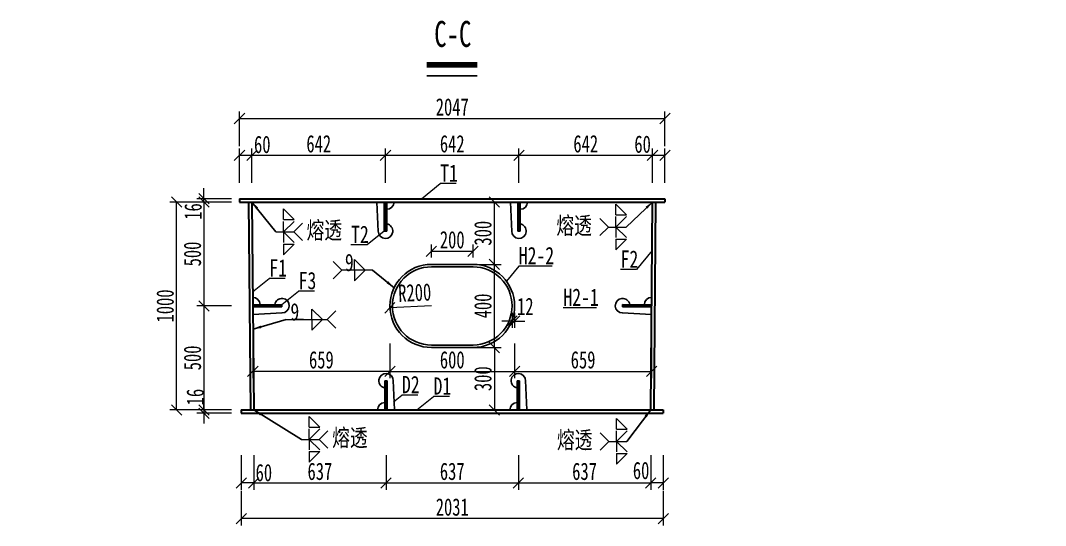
# Model space of a CAD drawing. Header units: millimetres. Extents: x -358959 to 47, y -122282 to 697692.
# Drawn here: x -141258 to -136326, y -7864 to -5434 of the extents above; entities that cross this region are included whole.
import ezdxf
from ezdxf.enums import TextEntityAlignment as Align

# ---------------------------------------------------------------- set-up
doc = ezdxf.new("R2010")
doc.units = ezdxf.units.MM
doc.header["$LTSCALE"] = 2
doc.header["$PDMODE"] = 34
doc.layers.get('Defpoints').update_dxf_attribs({"color": 8, "lineweight": 9})
for name, color, linetype, lineweight in [('标注', 4, 'Continuous', 13), ('标注线及字体', 2, 'Continuous', 15), ('桥 构造粗实', 1, 'Continuous', 30), ('细实线', 4, 'Continuous', 15), ('钢板粗线', 1, 'Continuous', 25)]:
    doc.layers.add(name, color=color, linetype=linetype, lineweight=lineweight)
doc.styles.add('111', font='仿宋_GB2312.ttf', dxfattribs={"width": 0.7})
doc.styles.add('SMEDI', font='仿宋_GB2312.ttf', dxfattribs={"width": 0.75})
doc.styles.get("Standard").update_dxf_attribs({"font": '仿宋_GB2312.ttf'})
doc.dimstyles.new('200', dxfattribs={"dimscale": 0, "dimtxt": 2.5, "dimasz": 1.5, "dimexe": 1, "dimexo": 1, "dimgap": 0.4, "dimtad": 1, "dimdec": 0, "dimdsep": 46, "dimtxsty": '111', "dimblk": 'OBLIQUE', "dimcen": 0, "dimclrd": 256, "dimclre": 256, "dimclrt": 256, "dimadec": 4, "dimazin": 0, "dimtfac": 1, "dimtdec": 0, "dimtmove": 2, "dimatfit": 3, "dimfxl": 4, "dimfxlon": 1, "dimtolj": 1, "dimlwd": -1, "dimlwe": -1, "dimarcsym": 0})
doc.dimstyles.new('MSteel_1.0_1.0', dxfattribs={"dimtxt": 3, "dimasz": 1.2, "dimexe": 1, "dimexo": 1, "dimgap": 1, "dimtad": 3, "dimtoh": 1, "dimdec": 0, "dimzin": 0, "dimdsep": 46, "dimtxsty": 'Standard', "dimblk": 'ARCHTICK', "dimcen": 0.09, "dimclrd": 3, "dimclre": 3, "dimadec": 4, "dimazin": 0, "dimtfac": 1, "dimtdec": 0, "dimtofl": 0, "dimtmove": 0, "dimatfit": 3, "dimfxl": 1, "dimtolj": 1, "dimtzin": 0, "dimarcsym": 0})

# ---------------------------------------------------------------- blocks, each defined once
blk = doc.blocks.new('12-140 有孔')
at = {"layer": 'Defpoints', "ltscale": 5}
blk.add_line((0, 140), (0, 0), dxfattribs=at)
at = {"layer": '钢板粗线'}
for p, q in [((-6, 0), (-6, 140)), ((-6, 140), (6, 140)), ((6, 140), (6, 0)), ((41, 0), (35, 141.5)), ((-41, 0), (41, 0))]:
    blk.add_line(p, q, dxfattribs=at)
for centre, start, end in [((0, 140), 0, 260.1291), ((-6, 0), 90, 180)]:
    blk.add_arc(centre, 35, start, end, dxfattribs=at)
blk = doc.blocks.new('_Oblique')
at = {"color": 0, "linetype": 'ByBlock', "lineweight": -2}
blk.add_line((-0.5, -0.5), (0.5, 0.5), dxfattribs=at)
blk = doc.blocks.new('*D3516')
at = {"layer": 'Defpoints', "color": 0, "ltscale": 5, "transparency": 16777216}
for p in [(-139480.7, -6816.3), (-139280.9, -6807.3)]:
    blk.add_point(p, dxfattribs=at)
at = {"layer": '标注', "ltscale": 5, "transparency": 16777216}
blk.add_line((-139280.9, -6807.3), (-139480.7, -6816.3), dxfattribs=at)
at = {"layer": '标注', "ltscale": 5, "transparency": 16777216, "xscale": 49.99999999999995, "yscale": 49.99999999999995, "zscale": 49.99999999999995, "rotation": 182.5726833926508}
blk.add_blockref('_Oblique', (-139480.7, -6816.3), dxfattribs=at)
at = {"layer": '标注', "ltscale": 5, "transparency": 16777216, "insert": (-139361.4, -6743.5), "char_height": 83.33, "attachment_point": 5, "rotation": 2.5727, "style": '111'}
blk.add_mtext('\\A1;R200', dxfattribs=at)
blk = doc.blocks.new('*D3517')
at = {"layer": 'Defpoints', "color": 0, "ltscale": 5, "transparency": 16777216}
for p in [(-139280.9, -6607.3), (-138978, -6607.3), (-139280.9, -7007.3)]:
    blk.add_point(p, dxfattribs=at)
at = {"layer": '标注', "ltscale": 5, "transparency": 16777216}
for p, q in [((-139111.4, -6607.3), (-138944.7, -6607.3)), ((-138978, -7007.3), (-138978, -6607.3)), ((-139111.4, -7007.3), (-138944.7, -7007.3))]:
    blk.add_line(p, q, dxfattribs=at)
at = {"layer": '标注', "ltscale": 5, "transparency": 16777216, "xscale": 49.99999999999995, "yscale": 49.99999999999995, "zscale": 49.99999999999995}
for p, rotation in [((-138978, -6607.3), 90), ((-138978, -7007.3), 270)]:
    blk.add_blockref('_Oblique', p, dxfattribs=dict(at, rotation=rotation))
at = {"layer": '标注', "ltscale": 5, "transparency": 16777216, "insert": (-139033, -6807.3), "char_height": 83.33, "attachment_point": 5, "rotation": 90, "style": '111'}
blk.add_mtext('\\A1;400', dxfattribs=at)
blk = doc.blocks.new('*D3518')
at = {"layer": 'Defpoints', "color": 0, "ltscale": 5, "transparency": 16777216}
for p in [(-139480.7, -6816.3), (-138880.9, -6807.3), (-138880.9, -7122)]:
    blk.add_point(p, dxfattribs=at)
at = {"layer": '标注', "ltscale": 5, "transparency": 16777216}
for p, q in [((-139480.7, -6988.6), (-139480.7, -7155.3)), ((-138880.9, -6988.6), (-138880.9, -7155.3)), ((-139480.7, -7122), (-138880.9, -7122))]:
    blk.add_line(p, q, dxfattribs=at)
at = {"layer": '标注', "ltscale": 5, "transparency": 16777216, "xscale": 49.99999999999995, "yscale": 49.99999999999995, "zscale": 49.99999999999995, "rotation": 180}
blk.add_blockref('_Oblique', (-139480.7, -7122), dxfattribs=at)
at = {"layer": '标注', "ltscale": 5, "transparency": 16777216, "xscale": 49.99999999999995, "yscale": 49.99999999999995, "zscale": 49.99999999999995}
blk.add_blockref('_Oblique', (-138880.9, -7122), dxfattribs=at)
at = {"layer": '标注', "ltscale": 5, "transparency": 16777216, "insert": (-139180.8, -7067), "char_height": 83.33, "attachment_point": 5, "style": '111'}
blk.add_mtext('\\A1;600', dxfattribs=at)
blk = doc.blocks.new('*D3512')
at = {"layer": 'Defpoints', "color": 0, "ltscale": 5, "transparency": 16777216}
for p in [(-139080.9, -6544.4), (-139280.9, -6607.3), (-139080.9, -6607.3)]:
    blk.add_point(p, dxfattribs=at)
at = {"layer": '标注', "ltscale": 5, "transparency": 16777216}
for p, q in [((-139280.9, -6574), (-139280.9, -6511.1)), ((-139280.9, -6544.4), (-139080.9, -6544.4)), ((-139080.9, -6574), (-139080.9, -6511.1))]:
    blk.add_line(p, q, dxfattribs=at)
at = {"layer": '标注', "ltscale": 5, "transparency": 16777216, "xscale": 49.99999999999995, "yscale": 49.99999999999995, "zscale": 49.99999999999995, "rotation": 180}
blk.add_blockref('_Oblique', (-139280.9, -6544.4), dxfattribs=at)
at = {"layer": '标注', "ltscale": 5, "transparency": 16777216, "xscale": 49.99999999999995, "yscale": 49.99999999999995, "zscale": 49.99999999999995}
blk.add_blockref('_Oblique', (-139080.9, -6544.4), dxfattribs=at)
at = {"layer": '标注', "ltscale": 5, "transparency": 16777216, "insert": (-139180.9, -6489.4), "char_height": 83.33, "attachment_point": 5, "style": '111'}
blk.add_mtext('\\A1;200', dxfattribs=at)
blk = doc.blocks.new('*D3513')
at = {"layer": 'Defpoints', "color": 0, "ltscale": 5, "transparency": 16777216}
for p in [(-139280.9, -7007.3), (-139280.9, -7307.3), (-138978, -7307.3)]:
    blk.add_point(p, dxfattribs=at)
at = {"layer": '标注', "ltscale": 5, "transparency": 16777216}
for p, q in [((-139111.4, -7007.3), (-138944.7, -7007.3)), ((-138978, -7007.3), (-138978, -7307.3)), ((-139111.4, -7307.3), (-138944.7, -7307.3))]:
    blk.add_line(p, q, dxfattribs=at)
at = {"layer": '标注', "ltscale": 5, "transparency": 16777216, "xscale": 49.99999999999995, "yscale": 49.99999999999995, "zscale": 49.99999999999995}
for p, rotation in [((-138978, -7007.3), 90), ((-138978, -7307.3), 270)]:
    blk.add_blockref('_Oblique', p, dxfattribs=dict(at, rotation=rotation))
at = {"layer": '标注', "ltscale": 5, "transparency": 16777216, "insert": (-139033, -7157.3), "char_height": 83.33, "attachment_point": 5, "rotation": 90, "style": '111'}
blk.add_mtext('\\A1;300', dxfattribs=at)
blk = doc.blocks.new('*D3514')
at = {"layer": 'Defpoints', "color": 0, "ltscale": 5, "transparency": 16777216}
for p in [(-139180.9, -6307.3), (-138978, -6307.3), (-139248.7, -6607.3)]:
    blk.add_point(p, dxfattribs=at)
at = {"layer": '标注', "ltscale": 5, "transparency": 16777216}
for p, q in [((-139111.4, -6307.3), (-138944.7, -6307.3)), ((-138978, -6607.3), (-138978, -6307.3)), ((-139111.4, -6607.3), (-138944.7, -6607.3))]:
    blk.add_line(p, q, dxfattribs=at)
at = {"layer": '标注', "ltscale": 5, "transparency": 16777216, "xscale": 50.00000000000042, "yscale": 50.00000000000042, "zscale": 50.00000000000042}
for p, rotation in [((-138978, -6307.3), 90), ((-138978, -6607.3), 270)]:
    blk.add_blockref('_Oblique', p, dxfattribs=dict(at, rotation=rotation))
at = {"layer": '标注', "ltscale": 5, "transparency": 16777216, "insert": (-139033, -6457.3), "char_height": 83.33, "attachment_point": 5, "rotation": 90, "style": '111'}
blk.add_mtext('\\A1;300', dxfattribs=at)
blk = doc.blocks.new('*D3515')
at = {"layer": 'Defpoints', "color": 0, "ltscale": 5, "transparency": 16777216}
for p in [(-138880.9, -6807.3), (-138221.4, -6807.3), (-138221.4, -7122)]:
    blk.add_point(p, dxfattribs=at)
at = {"layer": '标注', "ltscale": 5, "transparency": 16777216}
for p, q in [((-138880.9, -6988.6), (-138880.9, -7155.3)), ((-138221.4, -6988.6), (-138221.4, -7155.3)), ((-138880.9, -7122), (-138221.4, -7122))]:
    blk.add_line(p, q, dxfattribs=at)
at = {"layer": '标注', "ltscale": 5, "transparency": 16777216, "xscale": 50.00000000000042, "yscale": 50.00000000000042, "zscale": 50.00000000000042, "rotation": 180}
blk.add_blockref('_Oblique', (-138880.9, -7122), dxfattribs=at)
at = {"layer": '标注', "ltscale": 5, "transparency": 16777216, "xscale": 50.00000000000042, "yscale": 50.00000000000042, "zscale": 50.00000000000042}
blk.add_blockref('_Oblique', (-138221.4, -7122), dxfattribs=at)
at = {"layer": '标注', "ltscale": 5, "transparency": 16777216, "insert": (-138551.2, -7067), "char_height": 83.33, "attachment_point": 5, "style": '111'}
blk.add_mtext('\\A1;659', dxfattribs=at)
blk = doc.blocks.new('_ArchTick')
at = {"color": 0, "linetype": 'ByBlock', "const_width": 0.15}
blk.add_lwpolyline([(-0.5, -0.5), (0.5, 0.5)], dxfattribs=at)
blk = doc.blocks.new('*D3511')
at = {"layer": 'Defpoints', "color": 0, "ltscale": 5, "transparency": 16777216}
for p in [(-140140.3, -6807.3), (-139480.9, -6807.3), (-140140.3, -7122)]:
    blk.add_point(p, dxfattribs=at)
at = {"layer": '标注', "ltscale": 5, "transparency": 16777216}
for p, q in [((-140140.3, -6988.6), (-140140.3, -7155.3)), ((-139480.9, -6988.6), (-139480.9, -7155.3)), ((-139480.9, -7122), (-140140.3, -7122))]:
    blk.add_line(p, q, dxfattribs=at)
at = {"layer": '标注', "ltscale": 5, "transparency": 16777216, "xscale": 50.00000000000042, "yscale": 50.00000000000042, "zscale": 50.00000000000042, "rotation": 180}
blk.add_blockref('_Oblique', (-140140.3, -7122), dxfattribs=at)
at = {"layer": '标注', "ltscale": 5, "transparency": 16777216, "xscale": 50.00000000000042, "yscale": 50.00000000000042, "zscale": 50.00000000000042}
blk.add_blockref('_Oblique', (-139480.9, -7122), dxfattribs=at)
at = {"layer": '标注', "ltscale": 5, "transparency": 16777216, "insert": (-139810.6, -7067), "char_height": 83.33, "attachment_point": 5, "style": '111'}
blk.add_mtext('\\A1;659', dxfattribs=at)
blk = doc.blocks.new('*D3544')
at = {"layer": 'Defpoints', "color": 0, "ltscale": 5, "transparency": 16777216}
for p in [(46.6, -5614.9), (-143672.1, -7307.3), (-174.2, -7307.3)]:
    blk.add_point(p, dxfattribs=at)
at = {"layer": '标注', "ltscale": 5, "transparency": 16777216}
for p, q in [((-40.9, -5614.9), (-207.6, -5614.9)), ((-174.2, -5614.9), (-174.2, -7307.3)), ((-307.6, -7307.3), (-140.9, -7307.3))]:
    blk.add_line(p, q, dxfattribs=at)
at = {"layer": '标注', "ltscale": 5, "transparency": 16777216, "xscale": 50.00000000000006, "yscale": 50.00000000000006, "zscale": 50.00000000000006}
for p, rotation in [((-174.2, -5614.9), 90), ((-174.2, -7307.3), 270)]:
    blk.add_blockref('_Oblique', p, dxfattribs=dict(at, rotation=rotation))
at = {"layer": '标注', "ltscale": 5, "transparency": 16777216, "insert": (-229.2, -6461.1), "char_height": 83.33, "attachment_point": 5, "rotation": 90, "style": '111'}
blk.add_mtext('\\A1;1692', dxfattribs=at)
blk = doc.blocks.new('*D3553')
at = {"layer": 'Defpoints', "color": 0, "ltscale": 5, "transparency": 16777216}
for p in [(-140144.4, -6082.5), (-140204.4, -6307.3), (-140144.4, -6307.3)]:
    blk.add_point(p, dxfattribs=at)
at = {"layer": '标注', "ltscale": 5, "transparency": 16777216}
for p, q in [((-140204.4, -6215.8), (-140204.4, -6049.1)), ((-140144.4, -6215.8), (-140144.4, -6049.1)), ((-140204.4, -6082.5), (-140144.4, -6082.5))]:
    blk.add_line(p, q, dxfattribs=at)
at = {"layer": '标注', "ltscale": 5, "transparency": 16777216, "xscale": 50.00000000000006, "yscale": 50.00000000000006, "zscale": 50.00000000000006, "rotation": 180}
blk.add_blockref('_Oblique', (-140204.4, -6082.5), dxfattribs=at)
at = {"layer": '标注', "ltscale": 5, "transparency": 16777216, "xscale": 50.00000000000006, "yscale": 50.00000000000006, "zscale": 50.00000000000006}
blk.add_blockref('_Oblique', (-140144.4, -6082.5), dxfattribs=at)
at = {"layer": '标注', "ltscale": 5, "transparency": 16777216, "insert": (-140094.9, -6030.7), "char_height": 83.33, "attachment_point": 5, "style": '111'}
blk.add_mtext('\\A1;60', dxfattribs=at)
blk = doc.blocks.new('*D3554')
at = {"layer": 'Defpoints', "color": 0, "ltscale": 5, "transparency": 16777216}
for p in [(-139502, -6082.5), (-140144.4, -6307.3), (-139502, -6307.3)]:
    blk.add_point(p, dxfattribs=at)
at = {"layer": '标注', "ltscale": 5, "transparency": 16777216}
for p, q in [((-140144.4, -6215.8), (-140144.4, -6049.1)), ((-139502, -6215.8), (-139502, -6049.1)), ((-140144.4, -6082.5), (-139502, -6082.5))]:
    blk.add_line(p, q, dxfattribs=at)
at = {"layer": '标注', "ltscale": 5, "transparency": 16777216, "xscale": 50.00000000000006, "yscale": 50.00000000000006, "zscale": 50.00000000000006, "rotation": 180}
blk.add_blockref('_Oblique', (-140144.4, -6082.5), dxfattribs=at)
at = {"layer": '标注', "ltscale": 5, "transparency": 16777216, "xscale": 50.00000000000006, "yscale": 50.00000000000006, "zscale": 50.00000000000006}
blk.add_blockref('_Oblique', (-139502, -6082.5), dxfattribs=at)
at = {"layer": '标注', "ltscale": 5, "transparency": 16777216, "insert": (-139823.2, -6027.5), "char_height": 83.33, "attachment_point": 5, "style": '111'}
blk.add_mtext('\\A1;642', dxfattribs=at)
blk = doc.blocks.new('*D3555')
at = {"layer": 'Defpoints', "color": 0, "ltscale": 5, "transparency": 16777216}
for p in [(-138859.7, -6082.5), (-139502, -6307.3), (-138859.7, -6307.3)]:
    blk.add_point(p, dxfattribs=at)
at = {"layer": '标注', "ltscale": 5, "transparency": 16777216}
for p, q in [((-139502, -6215.8), (-139502, -6049.1)), ((-138859.7, -6215.8), (-138859.7, -6049.1)), ((-139502, -6082.5), (-138859.7, -6082.5))]:
    blk.add_line(p, q, dxfattribs=at)
at = {"layer": '标注', "ltscale": 5, "transparency": 16777216, "xscale": 50.00000000000006, "yscale": 50.00000000000006, "zscale": 50.00000000000006, "rotation": 180}
blk.add_blockref('_Oblique', (-139502, -6082.5), dxfattribs=at)
at = {"layer": '标注', "ltscale": 5, "transparency": 16777216, "xscale": 50.00000000000006, "yscale": 50.00000000000006, "zscale": 50.00000000000006}
blk.add_blockref('_Oblique', (-138859.7, -6082.5), dxfattribs=at)
at = {"layer": '标注', "ltscale": 5, "transparency": 16777216, "insert": (-139180.8, -6027.5), "char_height": 83.33, "attachment_point": 5, "style": '111'}
blk.add_mtext('\\A1;642', dxfattribs=at)
blk = doc.blocks.new('*D3556')
at = {"layer": 'Defpoints', "color": 0, "ltscale": 5, "transparency": 16777216}
for p in [(-138217.3, -6082.5), (-138859.7, -6307.3), (-138217.3, -6307.3)]:
    blk.add_point(p, dxfattribs=at)
at = {"layer": '标注', "ltscale": 5, "transparency": 16777216}
for p, q in [((-138859.7, -6215.8), (-138859.7, -6049.1)), ((-138217.3, -6215.8), (-138217.3, -6049.1)), ((-138859.7, -6082.5), (-138217.3, -6082.5))]:
    blk.add_line(p, q, dxfattribs=at)
at = {"layer": '标注', "ltscale": 5, "transparency": 16777216, "xscale": 50.00000000000006, "yscale": 50.00000000000006, "zscale": 50.00000000000006, "rotation": 180}
blk.add_blockref('_Oblique', (-138859.7, -6082.5), dxfattribs=at)
at = {"layer": '标注', "ltscale": 5, "transparency": 16777216, "xscale": 50.00000000000006, "yscale": 50.00000000000006, "zscale": 50.00000000000006}
blk.add_blockref('_Oblique', (-138217.3, -6082.5), dxfattribs=at)
at = {"layer": '标注', "ltscale": 5, "transparency": 16777216, "insert": (-138538.5, -6027.5), "char_height": 83.33, "attachment_point": 5, "style": '111'}
blk.add_mtext('\\A1;642', dxfattribs=at)
blk = doc.blocks.new('*D3557')
at = {"layer": 'Defpoints', "color": 0, "ltscale": 5, "transparency": 16777216}
for p in [(-138157.3, -6082.5), (-138217.3, -6307.3), (-138157.3, -6307.3)]:
    blk.add_point(p, dxfattribs=at)
at = {"layer": '标注', "ltscale": 5, "transparency": 16777216}
for p, q in [((-138217.3, -6215.8), (-138217.3, -6049.1)), ((-138157.3, -6215.8), (-138157.3, -6049.1)), ((-138217.3, -6082.5), (-138157.3, -6082.5))]:
    blk.add_line(p, q, dxfattribs=at)
at = {"layer": '标注', "ltscale": 5, "transparency": 16777216, "xscale": 50.00000000000006, "yscale": 50.00000000000006, "zscale": 50.00000000000006, "rotation": 180}
blk.add_blockref('_Oblique', (-138217.3, -6082.5), dxfattribs=at)
at = {"layer": '标注', "ltscale": 5, "transparency": 16777216, "xscale": 50.00000000000006, "yscale": 50.00000000000006, "zscale": 50.00000000000006}
blk.add_blockref('_Oblique', (-138157.3, -6082.5), dxfattribs=at)
at = {"layer": '标注', "ltscale": 5, "transparency": 16777216, "insert": (-138264.8, -6029.4), "char_height": 83.33, "attachment_point": 5, "style": '111'}
blk.add_mtext('\\A1;60', dxfattribs=at)
blk = doc.blocks.new('*D3558')
at = {"layer": 'Defpoints', "color": 0, "ltscale": 5, "transparency": 16777216}
for p in [(-138157.3, -5905.5), (-140204.4, -6307.3), (-138157.3, -6307.3)]:
    blk.add_point(p, dxfattribs=at)
at = {"layer": '标注', "ltscale": 5, "transparency": 16777216}
for p, q in [((-140204.4, -6038.8), (-140204.4, -5872.2)), ((-140204.4, -5905.5), (-138157.3, -5905.5)), ((-138157.3, -6038.8), (-138157.3, -5872.2))]:
    blk.add_line(p, q, dxfattribs=at)
at = {"layer": '标注', "ltscale": 5, "transparency": 16777216, "xscale": 50.00000000000006, "yscale": 50.00000000000006, "zscale": 50.00000000000006, "rotation": 180}
blk.add_blockref('_Oblique', (-140204.4, -5905.5), dxfattribs=at)
at = {"layer": '标注', "ltscale": 5, "transparency": 16777216, "xscale": 50.00000000000006, "yscale": 50.00000000000006, "zscale": 50.00000000000006}
blk.add_blockref('_Oblique', (-138157.3, -5905.5), dxfattribs=at)
at = {"layer": '标注', "ltscale": 5, "transparency": 16777216, "insert": (-139180.8, -5850.5), "char_height": 83.33, "attachment_point": 5, "style": '111'}
blk.add_mtext('\\A1;2047', dxfattribs=at)
blk = doc.blocks.new('*D3559')
at = {"layer": 'Defpoints', "color": 0, "ltscale": 5, "transparency": 16777216}
for p in [(-140375.7, -6291.3), (-140188.4, -6291.3), (-140188.4, -6307.3)]:
    blk.add_point(p, dxfattribs=at)
at = {"layer": '标注', "ltscale": 5, "transparency": 16777216}
for p, q in [((-140375.7, -6291.3), (-140375.7, -6241.3)), ((-140242.4, -6291.3), (-140409.1, -6291.3)), ((-140242.4, -6307.3), (-140409.1, -6307.3)), ((-140375.7, -6307.3), (-140375.7, -6291.3)), ((-140375.7, -6307.3), (-140375.7, -6357.3))]:
    blk.add_line(p, q, dxfattribs=at)
at = {"layer": '标注', "ltscale": 5, "transparency": 16777216, "xscale": 50.00000000000006, "yscale": 50.00000000000006, "zscale": 50.00000000000006}
for p, rotation in [((-140375.7, -6291.3), 270), ((-140375.7, -6307.3), 90)]:
    blk.add_blockref('_Oblique', p, dxfattribs=dict(at, rotation=rotation))
at = {"layer": '标注', "ltscale": 5, "transparency": 16777216, "insert": (-140427.6, -6352.9), "char_height": 83.33, "attachment_point": 5, "rotation": 90, "style": '111'}
blk.add_mtext('\\A1;16', dxfattribs=at)
blk = doc.blocks.new('*D3560')
at = {"layer": 'Defpoints', "color": 0, "ltscale": 5, "transparency": 16777216}
for p in [(-140188.4, -6307.3), (-140375.7, -6807.3), (-140140.3, -6807.3)]:
    blk.add_point(p, dxfattribs=at)
at = {"layer": '标注', "ltscale": 5, "transparency": 16777216}
for p, q in [((-140242.4, -6307.3), (-140409.1, -6307.3)), ((-140375.7, -6307.3), (-140375.7, -6807.3)), ((-140242.4, -6807.3), (-140409.1, -6807.3))]:
    blk.add_line(p, q, dxfattribs=at)
at = {"layer": '标注', "ltscale": 5, "transparency": 16777216, "xscale": 50.00000000000006, "yscale": 50.00000000000006, "zscale": 50.00000000000006}
for p, rotation in [((-140375.7, -6307.3), 90), ((-140375.7, -6807.3), 270)]:
    blk.add_blockref('_Oblique', p, dxfattribs=dict(at, rotation=rotation))
at = {"layer": '标注', "ltscale": 5, "transparency": 16777216, "insert": (-140430.7, -6557.3), "char_height": 83.33, "attachment_point": 5, "rotation": 90, "style": '111'}
blk.add_mtext('\\A1;500', dxfattribs=at)
blk = doc.blocks.new('*D3561')
at = {"layer": 'Defpoints', "color": 0, "ltscale": 5, "transparency": 16777216}
for p in [(-140140.3, -6807.3), (-140375.7, -7307.3), (-140180.1, -7307.3)]:
    blk.add_point(p, dxfattribs=at)
at = {"layer": '标注', "ltscale": 5, "transparency": 16777216}
for p, q in [((-140242.4, -6807.3), (-140409.1, -6807.3)), ((-140375.7, -6807.3), (-140375.7, -7307.3)), ((-140242.4, -7307.3), (-140409.1, -7307.3))]:
    blk.add_line(p, q, dxfattribs=at)
at = {"layer": '标注', "ltscale": 5, "transparency": 16777216, "xscale": 50.00000000000006, "yscale": 50.00000000000006, "zscale": 50.00000000000006}
for p, rotation in [((-140375.7, -6807.3), 90), ((-140375.7, -7307.3), 270)]:
    blk.add_blockref('_Oblique', p, dxfattribs=dict(at, rotation=rotation))
at = {"layer": '标注', "ltscale": 5, "transparency": 16777216, "insert": (-140430.7, -7057.3), "char_height": 83.33, "attachment_point": 5, "rotation": 90, "style": '111'}
blk.add_mtext('\\A1;500', dxfattribs=at)
blk = doc.blocks.new('*D3562')
at = {"layer": 'Defpoints', "color": 0, "ltscale": 5, "transparency": 16777216}
for p in [(-140375.7, -7323.3), (-140136.1, -7307.3), (-140136.1, -7323.3)]:
    blk.add_point(p, dxfattribs=at)
at = {"layer": '标注', "ltscale": 5, "transparency": 16777216}
for p, q in [((-140375.7, -7307.3), (-140375.7, -7257.3)), ((-140242.4, -7307.3), (-140409.1, -7307.3)), ((-140242.4, -7323.3), (-140409.1, -7323.3)), ((-140375.7, -7307.3), (-140375.7, -7323.3)), ((-140375.7, -7323.3), (-140375.7, -7373.3))]:
    blk.add_line(p, q, dxfattribs=at)
at = {"layer": '标注', "ltscale": 5, "transparency": 16777216, "xscale": 50.00000000000006, "yscale": 50.00000000000006, "zscale": 50.00000000000006}
for p, rotation in [((-140375.7, -7307.3), 270), ((-140375.7, -7323.3), 90)]:
    blk.add_blockref('_Oblique', p, dxfattribs=dict(at, rotation=rotation))
at = {"layer": '标注', "ltscale": 5, "transparency": 16777216, "insert": (-140417.4, -7245.7), "char_height": 83.33, "attachment_point": 5, "rotation": 90, "style": '111'}
blk.add_mtext('\\A1;16', dxfattribs=at)
blk = doc.blocks.new('*D3563')
at = {"layer": 'Defpoints', "color": 0, "ltscale": 5, "transparency": 16777216}
for p in [(-140507.1, -6307.3), (-140160.4, -6307.3), (-140152.1, -7307.3)]:
    blk.add_point(p, dxfattribs=at)
at = {"layer": '标注', "ltscale": 5, "transparency": 16777216}
for p, q in [((-140373.8, -6307.3), (-140540.4, -6307.3)), ((-140507.1, -7307.3), (-140507.1, -6307.3)), ((-140373.8, -7307.3), (-140540.4, -7307.3))]:
    blk.add_line(p, q, dxfattribs=at)
at = {"layer": '标注', "ltscale": 5, "transparency": 16777216, "xscale": 50.00000000000006, "yscale": 50.00000000000006, "zscale": 50.00000000000006}
for p, rotation in [((-140507.1, -6307.3), 90), ((-140507.1, -7307.3), 270)]:
    blk.add_blockref('_Oblique', p, dxfattribs=dict(at, rotation=rotation))
at = {"layer": '标注', "ltscale": 5, "transparency": 16777216, "insert": (-140562.1, -6807.3), "char_height": 83.33, "attachment_point": 5, "rotation": 90, "style": '111'}
blk.add_mtext('\\A1;1000', dxfattribs=at)
blk = doc.blocks.new('*D3564')
at = {"layer": 'Defpoints', "color": 0, "ltscale": 5, "transparency": 16777216}
for p in [(-140196.1, -7307.3), (-140136.1, -7307.3), (-140196.1, -7658.5)]:
    blk.add_point(p, dxfattribs=at)
at = {"layer": '标注', "ltscale": 5, "transparency": 16777216}
for p, q in [((-140196.1, -7525.2), (-140196.1, -7691.8)), ((-140136.1, -7525.2), (-140136.1, -7691.8)), ((-140136.1, -7658.5), (-140196.1, -7658.5))]:
    blk.add_line(p, q, dxfattribs=at)
at = {"layer": '标注', "ltscale": 5, "transparency": 16777216, "xscale": 50.00000000000006, "yscale": 50.00000000000006, "zscale": 50.00000000000006, "rotation": 180}
blk.add_blockref('_Oblique', (-140196.1, -7658.5), dxfattribs=at)
at = {"layer": '标注', "ltscale": 5, "transparency": 16777216, "xscale": 50.00000000000006, "yscale": 50.00000000000006, "zscale": 50.00000000000006}
blk.add_blockref('_Oblique', (-140136.1, -7658.5), dxfattribs=at)
at = {"layer": '标注', "ltscale": 5, "transparency": 16777216, "insert": (-140087.3, -7609.6), "char_height": 83.33, "attachment_point": 5, "style": '111'}
blk.add_mtext('\\A1;60', dxfattribs=at)
blk = doc.blocks.new('*D3565')
at = {"layer": 'Defpoints', "color": 0, "ltscale": 5, "transparency": 16777216}
for p in [(-140136.1, -7307.3), (-139499.3, -7307.2), (-139499.3, -7658.5)]:
    blk.add_point(p, dxfattribs=at)
at = {"layer": '标注', "ltscale": 5, "transparency": 16777216}
for p, q in [((-140136.1, -7525.2), (-140136.1, -7691.8)), ((-139499.3, -7525.2), (-139499.3, -7691.8)), ((-140136.1, -7658.5), (-139499.3, -7658.5))]:
    blk.add_line(p, q, dxfattribs=at)
at = {"layer": '标注', "ltscale": 5, "transparency": 16777216, "xscale": 50.00000000000006, "yscale": 50.00000000000006, "zscale": 50.00000000000006, "rotation": 180}
blk.add_blockref('_Oblique', (-140136.1, -7658.5), dxfattribs=at)
at = {"layer": '标注', "ltscale": 5, "transparency": 16777216, "xscale": 50.00000000000006, "yscale": 50.00000000000006, "zscale": 50.00000000000006}
blk.add_blockref('_Oblique', (-139499.3, -7658.5), dxfattribs=at)
at = {"layer": '标注', "ltscale": 5, "transparency": 16777216, "insert": (-139817.7, -7603.5), "char_height": 83.33, "attachment_point": 5, "style": '111'}
blk.add_mtext('\\A1;637', dxfattribs=at)
blk = doc.blocks.new('*D3566')
at = {"layer": 'Defpoints', "color": 0, "ltscale": 5, "transparency": 16777216}
for p in [(-139499.3, -7307.3), (-138862.6, -7307.3), (-138862.6, -7658.5)]:
    blk.add_point(p, dxfattribs=at)
at = {"layer": '标注', "ltscale": 5, "transparency": 16777216}
for p, q in [((-139499.3, -7525.2), (-139499.3, -7691.8)), ((-138862.6, -7525.2), (-138862.6, -7691.8)), ((-139499.3, -7658.5), (-138862.6, -7658.5))]:
    blk.add_line(p, q, dxfattribs=at)
at = {"layer": '标注', "ltscale": 5, "transparency": 16777216, "xscale": 50.00000000000006, "yscale": 50.00000000000006, "zscale": 50.00000000000006, "rotation": 180}
blk.add_blockref('_Oblique', (-139499.3, -7658.5), dxfattribs=at)
at = {"layer": '标注', "ltscale": 5, "transparency": 16777216, "xscale": 50.00000000000006, "yscale": 50.00000000000006, "zscale": 50.00000000000006}
blk.add_blockref('_Oblique', (-138862.6, -7658.5), dxfattribs=at)
at = {"layer": '标注', "ltscale": 5, "transparency": 16777216, "insert": (-139180.9, -7603.5), "char_height": 83.33, "attachment_point": 5, "style": '111'}
blk.add_mtext('\\A1;637', dxfattribs=at)
blk = doc.blocks.new('*D3567')
at = {"layer": 'Defpoints', "color": 0, "ltscale": 5, "transparency": 16777216}
for p in [(-138862.6, -7307.3), (-138225.6, -7306.6), (-138225.6, -7658.5)]:
    blk.add_point(p, dxfattribs=at)
at = {"layer": '标注', "ltscale": 5, "transparency": 16777216}
for p, q in [((-138862.6, -7525.2), (-138862.6, -7691.8)), ((-138225.6, -7525.2), (-138225.6, -7691.8)), ((-138862.6, -7658.5), (-138225.6, -7658.5))]:
    blk.add_line(p, q, dxfattribs=at)
at = {"layer": '标注', "ltscale": 5, "transparency": 16777216, "xscale": 50.00000000000006, "yscale": 50.00000000000006, "zscale": 50.00000000000006, "rotation": 180}
blk.add_blockref('_Oblique', (-138862.6, -7658.5), dxfattribs=at)
at = {"layer": '标注', "ltscale": 5, "transparency": 16777216, "xscale": 50.00000000000006, "yscale": 50.00000000000006, "zscale": 50.00000000000006}
blk.add_blockref('_Oblique', (-138225.6, -7658.5), dxfattribs=at)
at = {"layer": '标注', "ltscale": 5, "transparency": 16777216, "insert": (-138544.1, -7603.5), "char_height": 83.33, "attachment_point": 5, "style": '111'}
blk.add_mtext('\\A1;637', dxfattribs=at)
blk = doc.blocks.new('*D3568')
at = {"layer": 'Defpoints', "color": 0, "ltscale": 5, "transparency": 16777216}
for p in [(-138225.6, -7306.6), (-138165.6, -7307.3), (-138225.6, -7658.5)]:
    blk.add_point(p, dxfattribs=at)
at = {"layer": '标注', "ltscale": 5, "transparency": 16777216}
for p, q in [((-138225.6, -7525.2), (-138225.6, -7691.8)), ((-138165.6, -7525.2), (-138165.6, -7691.8)), ((-138165.6, -7658.5), (-138225.6, -7658.5))]:
    blk.add_line(p, q, dxfattribs=at)
at = {"layer": '标注', "ltscale": 5, "transparency": 16777216, "xscale": 50.00000000000006, "yscale": 50.00000000000006, "zscale": 50.00000000000006, "rotation": 180}
blk.add_blockref('_Oblique', (-138225.6, -7658.5), dxfattribs=at)
at = {"layer": '标注', "ltscale": 5, "transparency": 16777216, "xscale": 50.00000000000006, "yscale": 50.00000000000006, "zscale": 50.00000000000006}
blk.add_blockref('_Oblique', (-138165.6, -7658.5), dxfattribs=at)
at = {"layer": '标注', "ltscale": 5, "transparency": 16777216, "insert": (-138272.1, -7599.3), "char_height": 83.33, "attachment_point": 5, "style": '111'}
blk.add_mtext('\\A1;60', dxfattribs=at)
blk = doc.blocks.new('*D3569')
at = {"layer": 'Defpoints', "color": 0, "ltscale": 5, "transparency": 16777216}
for p in [(-140196.1, -7307.3), (-138165.6, -7307.3), (-140196.1, -7830.2)]:
    blk.add_point(p, dxfattribs=at)
at = {"layer": '标注', "ltscale": 5, "transparency": 16777216}
for p, q in [((-140196.1, -7696.9), (-140196.1, -7863.6)), ((-138165.6, -7696.9), (-138165.6, -7863.6)), ((-138165.6, -7830.2), (-140196.1, -7830.2))]:
    blk.add_line(p, q, dxfattribs=at)
at = {"layer": '标注', "ltscale": 5, "transparency": 16777216, "xscale": 50.00000000000006, "yscale": 50.00000000000006, "zscale": 50.00000000000006, "rotation": 180}
blk.add_blockref('_Oblique', (-140196.1, -7830.2), dxfattribs=at)
at = {"layer": '标注', "ltscale": 5, "transparency": 16777216, "xscale": 50.00000000000006, "yscale": 50.00000000000006, "zscale": 50.00000000000006}
blk.add_blockref('_Oblique', (-138165.6, -7830.2), dxfattribs=at)
at = {"layer": '标注', "ltscale": 5, "transparency": 16777216, "insert": (-139180.8, -7775.2), "char_height": 83.33, "attachment_point": 5, "style": '111'}
blk.add_mtext('\\A1;2031', dxfattribs=at)
blk = doc.blocks.new('*D4063')
at = {"layer": 'Defpoints', "color": 0, "ltscale": 5, "transparency": 16777216}
for p in [(-138892.9, -6807.3), (-138880.9, -6807.3), (-138880.9, -6880.1)]:
    blk.add_point(p, dxfattribs=at)
at = {"layer": '标注', "ltscale": 5, "transparency": 16777216}
for p, q in [((-138892.9, -6840.7), (-138892.9, -6913.4)), ((-138880.9, -6840.7), (-138880.9, -6913.4)), ((-138892.9, -6880.1), (-138942.9, -6880.1)), ((-138892.9, -6880.1), (-138880.9, -6880.1)), ((-138880.9, -6880.1), (-138830.9, -6880.1))]:
    blk.add_line(p, q, dxfattribs=at)
at = {"layer": '标注', "ltscale": 5, "transparency": 16777216, "xscale": 49.99999999999995, "yscale": 49.99999999999995, "zscale": 49.99999999999995}
blk.add_blockref('_Oblique', (-138892.9, -6880.1), dxfattribs=at)
at = {"layer": '标注', "ltscale": 5, "transparency": 16777216, "xscale": 49.99999999999995, "yscale": 49.99999999999995, "zscale": 49.99999999999995, "rotation": 180}
blk.add_blockref('_Oblique', (-138880.9, -6880.1), dxfattribs=at)
at = {"layer": '标注', "ltscale": 5, "transparency": 16777216, "insert": (-138829.2, -6809.5), "char_height": 83.33, "attachment_point": 5, "style": '111'}
blk.add_mtext('\\A1;12', dxfattribs=at)

msp = doc.modelspace()

# ---------------------------------------------------------------- linework, layer by layer
at = {"color": 4}
msp.add_line((-139303.1, -5700.7), (-139060.4, -5700.7), dxfattribs=at)
at = {"color": 6, "const_width": 26.7}
msp.add_lwpolyline([(-139303.1, -5647.4), (-139060.4, -5647.4)], dxfattribs=at)
at = {"layer": '标注', "ltscale": 5}
msp.add_line((-138861.1, -6615.6), (-138920.4, -6688), dxfattribs=at)
at = {"layer": '桥 构造粗实'}
for p, q in [((-140204.4, -6291.3), (-138157.3, -6291.3)), ((-140204.4, -6291.3), (-140204.4, -6307.3)), ((-140204.4, -6307.3), (-138157.3, -6307.3)), ((-140160.4, -6307.3), (-140152.1, -7307.3)), ((-140144.4, -6307.3), (-140136.1, -7307.3)), ((-138225.6, -7307.3), (-138217.3, -6307.3)), ((-138209.6, -7307.3), (-138201.3, -6307.3)), ((-138157.3, -6291.3), (-138157.3, -6307.3)), ((-140196.1, -7307.3), (-138165.6, -7307.3)), ((-140196.1, -7307.3), (-140196.1, -7323.3)), ((-140196.1, -7323.3), (-138165.6, -7323.3)), ((-138165.6, -7307.3), (-138165.6, -7323.3))]:
    msp.add_line(p, q, dxfattribs=at)
at = {"layer": '细实线'}
for p, q in [((-139329.1, -6291.3), (-139239.3, -6218.9)), ((-139162.1, -6218.9), (-139239.3, -6218.9)), ((-139993, -6392.1), (-139993, -6340.8)), ((-139941.7, -6392.1), (-139993, -6340.8)), ((-138393.4, -6368.6), (-138393.4, -6317.2)), ((-138342.1, -6368.6), (-138393.4, -6317.2)), ((-139993, -6392.1), (-139941.7, -6392.1)), ((-139993, -6451), (-139993, -6400.8)), ((-139993, -6451), (-139941.7, -6400.8)), ((-139943.8, -6451), (-139902.1, -6409.4)), ((-138429.2, -6427.5), (-138470.9, -6385.8)), ((-138393.4, -6368.6), (-138342.1, -6368.6)), ((-138393.4, -6427.5), (-138393.4, -6377.2)), ((-138393.4, -6427.5), (-138342.1, -6377.2)), ((-140028.9, -6451), (-139943.8, -6451)), ((-139993, -6451), (-139993, -6501.3)), ((-139993, -6451), (-139941.7, -6501.3)), ((-139943.8, -6451), (-139902.1, -6492.7)), ((-139508, -6447.3), (-139590.7, -6513.3)), ((-138429.2, -6427.5), (-138470.9, -6469.1)), ((-138429.2, -6427.5), (-138344.1, -6427.5)), ((-138393.4, -6427.5), (-138393.4, -6477.7)), ((-138393.4, -6427.5), (-138342.1, -6477.7)), ((-139993, -6509.9), (-139993, -6561.2)), ((-139993, -6509.9), (-139941.7, -6509.9)), ((-139941.7, -6509.9), (-139993, -6561.2)), ((-138393.4, -6486.4), (-138393.4, -6537.7)), ((-138393.4, -6486.4), (-138342.1, -6486.4)), ((-138342.1, -6486.4), (-138393.4, -6537.7)), ((-139590.7, -6513.3), (-139668, -6513.3)), ((-138219.2, -6541.1), (-138294, -6632.6)), ((-139711.3, -6635.8), (-139753, -6594.2)), ((-139651.9, -6635.8), (-139651.9, -6584.5)), ((-139600.6, -6635.8), (-139651.9, -6584.5)), ((-139711.3, -6635.8), (-139753, -6677.5)), ((-139564, -6635.8), (-139711.3, -6635.8)), ((-139651.9, -6635.8), (-139651.9, -6687.2)), ((-139600.6, -6635.8), (-139651.9, -6687.2)), ((-138700.6, -6615.6), (-138861.1, -6615.6)), ((-138294, -6632.6), (-138371.2, -6632.6)), ((-140141.2, -6739.2), (-140061.3, -6674.8)), ((-139984.1, -6674.8), (-140061.3, -6674.8)), ((-140000.3, -6800.2), (-139920.5, -6735.8)), ((-139843.2, -6735.8), (-139920.5, -6735.8)), ((-139856.7, -6873.3), (-139856.7, -6822)), ((-139805.4, -6873.3), (-139856.7, -6822)), ((-139783.4, -6873.3), (-139741.7, -6831.6)), ((-138485.9, -6815.7), (-138646.4, -6815.7)), ((-139979.7, -6873.3), (-139783.4, -6873.3)), ((-139895.9, -6873.3), (-139947.2, -6873.3)), ((-139895.9, -6873.3), (-139947.2, -6873.3)), ((-139856.7, -6873.3), (-139856.7, -6924.6)), ((-139805.4, -6873.3), (-139856.7, -6924.6)), ((-139783.4, -6873.3), (-139741.7, -6915)), ((-139463.2, -7268.2), (-139423.2, -7236)), ((-139346, -7236), (-139423.2, -7236)), ((-139351.2, -7307.3), (-139271.3, -7242.9)), ((-139194.1, -7242.9), (-139271.3, -7242.9)), ((-139869.7, -7390.3), (-139869.7, -7339)), ((-139818.4, -7390.3), (-139869.7, -7339)), ((-138390.7, -7400), (-138390.7, -7348.7)), ((-138339.4, -7400), (-138390.7, -7348.7)), ((-139869.7, -7390.3), (-139818.4, -7390.3)), ((-139869.7, -7449.2), (-139869.7, -7398.9)), ((-139869.7, -7449.2), (-139818.4, -7398.9)), ((-139820.5, -7449.2), (-139778.8, -7407.5)), ((-138426.6, -7458.9), (-138468.3, -7417.2)), ((-138390.7, -7400), (-138339.4, -7400)), ((-138390.7, -7458.9), (-138390.7, -7408.6)), ((-138390.7, -7458.9), (-138339.4, -7408.6)), ((-139905.6, -7449.2), (-139820.5, -7449.2)), ((-139869.7, -7449.2), (-139869.7, -7499.4)), ((-139869.7, -7449.2), (-139818.4, -7499.4)), ((-139820.5, -7449.2), (-139778.8, -7490.8)), ((-138426.6, -7458.9), (-138468.3, -7500.5)), ((-138426.6, -7458.9), (-138341.5, -7458.9)), ((-138390.7, -7458.9), (-138390.7, -7509.1)), ((-138390.7, -7458.9), (-138339.4, -7509.1)), ((-139869.7, -7508.1), (-139869.7, -7559.4)), ((-139869.7, -7508.1), (-139818.4, -7508.1)), ((-139818.4, -7508.1), (-139869.7, -7559.4)), ((-138390.7, -7517.8), (-138390.7, -7569.1)), ((-138390.7, -7517.8), (-138339.4, -7517.8)), ((-138339.4, -7517.8), (-138390.7, -7569.1))]:
    msp.add_line(p, q, dxfattribs=at)
at = {"layer": '钢板粗线'}
for p, q in [((-139280.9, -6607.3), (-139080.9, -6607.3)), ((-139280.9, -6619.3), (-139080.9, -6619.3)), ((-139280.9, -6995.3), (-139080.9, -6995.3)), ((-139280.9, -7007.3), (-139080.9, -7007.3))]:
    msp.add_line(p, q, dxfattribs=at)
for centre, radius, start, end in [((-139280.9, -6807.3), 200, 90, 270), ((-139080.9, -6807.3), 200, 270, 90), ((-139280.9, -6807.3), 188, 90, 270), ((-139080.9, -6807.3), 188, 270, 90)]:
    msp.add_arc(centre, radius, start, end, dxfattribs=at)

# ---------------------------------------------------------------- block references
at = {"layer": '标注', "ltscale": 5}
for p, rotation in [((-139502, -6307.3), 180), ((-138859.7, -6307.3), 180), ((-140140.3, -6807.3), 270.4754982264109)]:
    msp.add_blockref('12-140 有孔', p, dxfattribs=dict(at, rotation=rotation))
at = {"layer": '标注', "ltscale": 5, "xscale": -1, "rotation": 89.52450177358908}
msp.add_blockref('12-140 有孔', (-138221.4, -6807.3), dxfattribs=at)
at = {"layer": '标注', "ltscale": 5}
for p in [(-139499.3, -7307.3), (-138862.6, -7307.3)]:
    msp.add_blockref('12-140 有孔', p, dxfattribs=at)

# ---------------------------------------------------------------- texts
at = {"layer": '标注线及字体', "color": 0, "style": '111', "width": 0.7}
msp.add_text('C-C', height=125, dxfattribs=at).set_placement((-139178.2, -5498.6), align=Align.MIDDLE)
at = {"layer": '细实线', "style": 'SMEDI', "width": 0.75}
for s, p in [('T1', (-139238.9, -6210)), ('T2', (-139667.5, -6504.3)), ('H2-2', (-138860.7, -6606.6)), ('F2', (-138370.7, -6623.6)), ('F1', (-140060.9, -6665.8)), ('F3', (-139920, -6726.8)), ('H2-1', (-138646, -6806.8)), ('D2', (-139422.8, -7227.1)), ('D1', (-139270.9, -7234))]:
    msp.add_text(s, height=83.33, dxfattribs=at).set_placement(p)
for s, height, p in [('熔透', 83.33, (-139881.7, -6442.8)), ('熔透', 83.33, (-138679.7, -6420.4)), ('9', 83.3, (-139697.3, -6597.9)), ('9', 83.3, (-139959.5, -6835.4)), ('熔透', 83.33, (-139758.4, -7440.9)), ('熔透', 83.33, (-138677, -7451.8))]:
    msp.add_text(s, height=height, dxfattribs=at).set_placement(p, align=Align.MIDDLE_LEFT)

# ---------------------------------------------------------------- dimensions: what is measured, and where the dimension line sits
at = {"layer": '标注', "ltscale": 5}
for base, p1, p2, angle, picture, middle in [((-174.2, -7307.3), (46.6, -5614.9), (-143672.1, -7307.3), 90, '*D3544', (-229.2, -6461.1)), ((-140507.1, -6307.3), (-140152.1, -7307.3), (-140160.4, -6307.3), 90, '*D3563', (-140562.1, -6807.3)), ((-140375.7, -6807.3), (-140188.4, -6307.3), (-140140.3, -6807.3), 90, '*D3560', (-140430.7, -6557.3)), ((-138978, -6307.3), (-139248.7, -6607.3), (-139180.9, -6307.3), 90, '*D3514', (-139033, -6457.3)), ((-138978, -6607.3), (-139280.9, -7007.3), (-139280.9, -6607.3), 90, '*D3517', (-139033, -6807.3)), ((-140375.7, -7307.3), (-140140.3, -6807.3), (-140180.1, -7307.3), 90, '*D3561', (-140430.7, -7057.3)), ((-140140.3, -7122), (-139480.9, -6807.3), (-140140.3, -6807.3), 180, '*D3511', (-139810.6, -7067)), ((-138978, -7307.3), (-139280.9, -7007.3), (-139280.9, -7307.3), 90, '*D3513', (-139033, -7157.3))]:
    dim = msp.add_linear_dim(base=base, p1=p1, p2=p2, angle=angle, dimstyle='200', override={"dimscale": 33.333333, "dimarcsym": 1}, dxfattribs=at)
    dim.commit()
    dim.dimension.update_dxf_attribs({"geometry": picture, "text_midpoint": middle})
for base, p1, p2, picture, middle in [((-138157.3, -5905.5), (-140204.4, -6307.3), (-138157.3, -6307.3), '*D3558', (-139180.8, -5850.5)), ((-139502, -6082.5), (-140144.4, -6307.3), (-139502, -6307.3), '*D3554', (-139823.2, -6027.5)), ((-138859.7, -6082.5), (-139502, -6307.3), (-138859.7, -6307.3), '*D3555', (-139180.8, -6027.5)), ((-138217.3, -6082.5), (-138859.7, -6307.3), (-138217.3, -6307.3), '*D3556', (-138538.5, -6027.5)), ((-139080.9, -6544.4), (-139280.9, -6607.3), (-139080.9, -6607.3), '*D3512', (-139180.9, -6489.4)), ((-138880.9, -7122), (-139480.7, -6816.3), (-138880.9, -6807.3), '*D3518', (-139180.8, -7067)), ((-138221.4182, -7121.9603), (-138880.9127, -6807.3249), (-138221.4182, -6807.3249), '*D3515', (-138551.1654, -7066.9603)), ((-140196.1253, -7830.2318), (-138165.5672, -7307.3249), (-140196.1253, -7307.3249), '*D3569', (-139180.8463, -7775.2318)), ((-139499.3, -7658.5), (-140136.1, -7307.3), (-139499.3, -7307.2), '*D3565', (-139817.7, -7603.5)), ((-138862.6, -7658.5), (-139499.3, -7307.3), (-138862.6, -7307.3), '*D3566', (-139180.9, -7603.5)), ((-138225.6, -7658.5), (-138862.6, -7307.3), (-138225.6, -7306.6), '*D3567', (-138544.1, -7603.5))]:
    dim = msp.add_linear_dim(base=base, p1=p1, p2=p2, dimstyle='200', override={"dimscale": 33.333333, "dimarcsym": 1}, dxfattribs=at)
    dim.commit()
    dim.dimension.update_dxf_attribs({"geometry": picture, "text_midpoint": middle})
for base, p1, p2, picture, middle in [((-140144.4, -6082.5), (-140204.4, -6307.3), (-140144.4, -6307.3), '*D3553', (-140094.9, -6030.7)), ((-138157.3, -6082.5), (-138217.3, -6307.3), (-138157.3, -6307.3), '*D3557', (-138264.8, -6029.4)), ((-138880.9, -6880.1), (-138892.9, -6807.3), (-138880.9, -6807.3), '*D4063', (-138829.2, -6809.5)), ((-140196.1, -7658.5), (-140136.1, -7307.3), (-140196.1, -7307.3), '*D3564', (-140087.3, -7609.6)), ((-138225.6, -7658.5), (-138165.6, -7307.3), (-138225.6, -7306.6), '*D3568', (-138272.1, -7599.3))]:
    dim = msp.add_linear_dim(base=base, p1=p1, p2=p2, dimstyle='200', override={"dimscale": 33.333333, "dimarcsym": 1}, dxfattribs=at)
    dim.commit()
    dim.dimension.update_dxf_attribs({"geometry": picture, "text_midpoint": middle, "dimtype": 160})
for base, p1, p2, picture, middle in [((-140375.7, -6291.3), (-140188.4, -6307.3), (-140188.4, -6291.3), '*D3559', (-140427.6, -6352.9)), ((-140375.7, -7323.3), (-140136.1, -7307.3), (-140136.1, -7323.3), '*D3562', (-140417.4, -7245.7))]:
    dim = msp.add_linear_dim(base=base, p1=p1, p2=p2, angle=90, dimstyle='200', override={"dimscale": 33.333333, "dimarcsym": 1}, dxfattribs=at)
    dim.commit()
    dim.dimension.update_dxf_attribs({"geometry": picture, "text_midpoint": middle, "dimtype": 160})
dim = msp.add_radius_dim(center=(-139280.9, -6807.3), mpoint=(-139480.7, -6816.3), dimstyle='200', override={"dimscale": 33.333333, "dimarcsym": 1}, dxfattribs=at)
dim.commit()
dim.dimension.update_dxf_attribs({"geometry": '*D3516', "text_midpoint": (-139361.4, -6743.5), "dimtype": 164})

# ---------------------------------------------------------------- leaders
at = {"layer": '细实线'}
for points in [[(-140144.4, -6307.3), (-140028.9, -6451)], [(-138217.3, -6307.3), (-138344.1, -6427.5)], [(-139460.6, -6719.6), (-139564, -6635.8)], [(-140139.4, -6918.6), (-139979.7, -6873.3)], [(-140136.1, -7307.3), (-139905.6, -7449.2)], [(-138225.6, -7307), (-138341.5, -7458.9)]]:
    msp.add_leader(points, dimstyle='MSteel_1.0_1.0', override={"dimscale": 33.333333, "dimclrd": 256}, dxfattribs=at)

doc.saveas('drawing.dxf')
